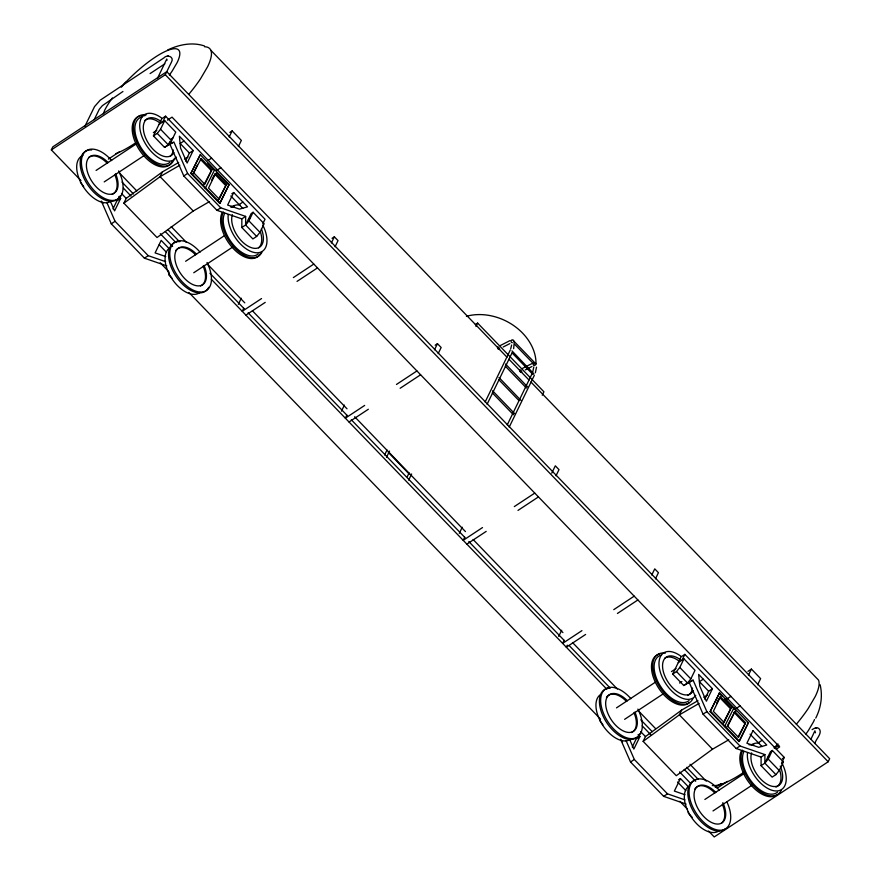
<?xml version="1.0" encoding="UTF-8"?>
<svg xmlns="http://www.w3.org/2000/svg" width="881" height="881" viewBox="0 0 881 881"><rect width="100%" height="100%" fill="white"/><g stroke="black" fill="none" stroke-linecap="round" stroke-linejoin="round"><path stroke-width="1.32" d="M172.059 278.209L169.295 275.346L169.306 272.89M241.823 227.496L241.846 218.895L245.645 216.396L245.623 224.985L256.668 236.438L259.961 232.32L264.135 223.719L253.089 212.266L251.195 213.521L245.623 224.985L241.823 227.496L252.869 238.938L256.668 236.438M761.085 765.677L761.107 757.087L764.906 754.577L764.884 763.166L775.93 774.619L779.222 770.501L783.396 761.9L772.351 750.458L770.446 751.702L764.884 763.166L761.085 765.677L772.13 777.13L775.93 774.619M533.776 367.003L532.774 371.837M536.518 367.135L535.362 372.762M511.63 345L510.683 348.942M513.667 341.553L513.678 340.826A1.333 1.255 -81.5 0 0 512.764 339.879L512.07 339.901A1.487 1.399 -81.5 0 0 511.112 340.925L511.101 341.652A1.333 1.255 -81.5 0 0 512.015 342.61L512.357 342.643M513.656 348.678L514.229 342.257M103.407 113.77L104.619 110.4A52.475 13.711 -44 0 1 112.416 97.934M534.172 364.437L514.845 344.471M510.22 350.164L485.145 402.022M815.751 718.103C820.971 707.806 822.799 696.034 820.134 684.746M531.772 374.337L507.236 424.928M534.338 375.328L509.185 427.186M80.953 180.594L51.34 149.902L52.827 146.852L166.773 71.669L829.66 758.706L828.173 761.768L714.227 836.95L708.489 831.014M84.928 126.247L94.531 106.612L100.225 100.17L163.943 57.871C167.159 54.093 174.46 56.813 171.542 61.945L165.298 74.72L51.34 149.902M94.19 119.706L99.267 109.31L102.361 105.665L122.944 91.492M157.468 78.398L166.751 59.038L166.905 60.459M112.999 208.863L116.876 200.901L120.664 198.39L118.825 196.485M120.664 198.39L114.585 210.911L110.213 200.912M172.885 142.59L164.494 147.336L153.437 135.883L161.796 118.693L165.584 116.182L265.027 219.237L262.791 223.829M162.809 121.919L165.584 116.182M209.502 201.595L193.247 211.022L157.027 237.518L123.891 203.17L126.203 198.39L162.423 171.894L178.678 162.467M153.437 135.883L157.236 133.383L160.529 129.265L164.703 120.664L175.748 132.117L171.575 140.707L168.293 144.825L164.494 147.336M157.236 133.383L168.293 144.825L169.956 141.389M162.423 171.894L160.111 176.674L123.891 203.17M185.528 161.014L189.393 153.052L193.192 150.541L179.383 136.225L180.561 148.063L187.113 163.062L193.192 150.541M190.847 173.458L200.284 154.704L229.104 184.581L220.151 203.015L219.677 203.335L190.847 173.458L200.284 154.704M197.289 165.243L193.148 173.777L201.198 158.525L211.925 169.648L204.821 184.261L194.095 173.15M203.874 184.889L211.925 169.648M229.181 137.007L232.155 130.884L241.361 140.431L238.388 146.543M214.689 169.648L205.262 188.402M211.693 180.176L214.061 175.308M215.603 173.458L208.511 188.082L219.237 199.205L218.29 199.833L226.329 184.581L215.603 173.458L214.656 174.086L225.382 185.208M219.237 199.205L226.329 184.581M219.677 203.335L229.104 184.581M233.707 192.532L227.628 205.053L239.478 209.127L247.517 206.837L233.707 192.532L231.802 193.776M245.623 224.985L248.916 220.867L253.089 212.266M238.322 304.33L241.284 298.207M243.718 308.251L242.231 311.312L261.547 298.56M331.377 242.925L334.351 236.802L338.029 240.623L335.066 246.746M341.432 411.196L344.405 405.084M346.828 415.127L345.341 418.178L364.657 405.436M434.498 349.801L437.461 343.678L441.15 347.499L438.176 353.611M384.612 454.992L387.001 450.059M386.55 457.25L389.545 451.094M475.96 326.521L477.623 323.085L543.918 391.792L542.244 395.228M407.297 476.654L409.092 472.965M408.652 480.145L411.636 473.989M487.094 404.28L511.608 353.788M459.276 533.335L462.25 527.223M464.672 537.267L463.186 540.328L482.502 527.576M551.748 473.163L555.316 465.818L558.995 469.639L556.021 475.762M558.708 636.401L561.682 630.278M564.104 640.322L562.618 643.383L581.934 630.631M567.298 645.156L566.307 647.194L585.623 634.452M651.775 574.996L654.748 568.873L658.426 572.694L655.453 578.817M632.261 747.055L636.126 739.082L639.925 736.582L638.086 734.666M639.925 736.582L633.846 749.103L629.475 739.093M764.906 754.577L740.007 745.998L706.859 711.65L693.094 680.143L683.744 685.517L672.699 674.075L681.046 656.874L684.845 654.374L784.277 757.429L782.053 762.01M682.059 660.1L684.845 654.374M728.763 739.787L712.509 749.213L676.289 775.698L643.141 741.35L645.465 736.571L681.685 710.075L697.939 700.659M672.699 674.075L676.498 671.564L679.791 667.446L683.964 658.845L695.01 670.298L690.836 678.899L687.543 683.017L683.744 685.517M681.685 710.075L679.361 714.854L643.141 741.35M704.789 699.195L708.654 691.233L712.454 688.722L698.644 674.417L699.822 686.244L706.375 701.243L712.454 688.722M710.108 711.65L719.535 692.895L748.365 722.761L739.401 741.207L738.928 741.516L710.108 711.65L719.535 692.895M716.539 703.423L718.907 698.556M688.722 787.151L680.44 778.562L674.361 791.083L685.033 794.761M720.449 696.706L713.357 711.33L724.083 722.453L723.136 723.081L731.175 707.828L720.449 696.706L719.502 697.334L730.228 708.456M724.083 722.453L731.175 707.828M748.443 675.187L751.416 669.075L760.622 678.612L757.649 684.735M727.409 725.68L734.864 711.65L745.59 722.761L738.487 737.386L727.761 726.263L734.864 711.65M738.135 736.791L745.59 722.761M738.928 741.516L748.365 722.761M764.884 763.166L768.177 759.048L772.351 750.458M810.994 739.104L814.903 730.823L815.465 732.794M814.903 743.586C815.465 739.28 823.504 732.772 818.724 728.356C816.522 727.056 813.989 728.422 812.095 729.655M511.971 350.869L533.952 373.918M121.27 87.241L125.708 82.208M150.1 73.575L164.813 63.861M159.009 124.419L164.703 120.664M108.396 159.109L119.761 151.609M167.478 120.135L172.026 117.129L779.663 746.923L776.26 749.169M96.084 170.429L137.315 143.218M153.36 132.635L156.796 130.377M104.211 181.904L144.308 155.452M171.068 139.099L172.973 137.843M183.986 141.004L180.187 143.504L189.393 153.052M229.864 132.403L232.155 130.884M201.198 158.525L200.24 159.153L210.977 170.275M101.359 201.143L111.281 223.818L115.07 221.318L148.217 255.666L165.65 261.668M170.033 144.462L183.799 175.969L187.598 173.458L220.746 207.817L245.645 216.396M208.202 160.408L211.605 158.162M216.274 170.705L220.823 167.709M111.281 223.818L144.418 258.177L148.217 255.666M183.799 175.969L216.946 210.317L220.746 207.817M239.114 204.579L242.914 202.068M248.409 219.259L250.303 218.003M185.616 261.283L224.556 235.579M193.743 272.758L232.694 247.054M332.049 238.322L334.351 236.802M293.351 277.581L313.801 264.08M245.909 315.123L265.225 302.381M297.04 281.391L317.49 267.901M435.17 345.198L437.461 343.678M475.344 324.593L477.623 323.085M396.472 384.446L416.922 370.956M349.03 421.999L368.335 409.258M400.15 388.268L420.6 374.777M514.317 506.586L534.767 493.096M466.875 544.139L486.191 531.397M517.995 510.407L538.445 496.917M613.749 609.652L634.199 596.151M617.427 613.462L637.877 599.972M678.271 662.611L683.964 658.845M616.491 707.861L655.431 682.158M671.465 671.575L676.046 668.558M624.618 719.337L663.558 693.633M679.603 683.05L681.894 681.542M703.247 679.185L699.448 681.685L708.654 691.233M747.969 671.344L751.416 669.075M620.62 739.324L630.532 762.01L634.331 759.499L667.479 793.847L684.911 799.86M689.294 682.654L703.06 714.15L706.859 711.65M726.329 699.349L730.867 696.353M733.477 708.137L733.95 707.828L724.523 726.583M735.536 708.886L740.073 705.89M726.814 726.891L727.761 726.263M678.535 779.817L680.44 778.562M630.532 762.01L663.679 796.358L667.479 793.847M703.06 714.15L736.208 748.509L740.007 745.998M758.376 742.76L762.164 740.249M715.251 787.339L720.933 783.594M774.333 748.365L778.881 745.37M717.178 788.154L727.398 781.403M767.67 757.44L769.565 756.184M704.866 799.463L743.817 773.771M782.383 758.684L784.277 757.429M781.491 763.155L783.396 761.9M713.004 810.938L751.945 785.246M500.397 345.495L510.011 340.595M522.499 368.39L532.102 363.501M184.481 159.098L187.972 157.082M179.845 165.221L160.111 176.674L193.247 211.022M703.743 697.289L707.223 695.263M699.107 703.412L679.361 714.854L712.509 749.213M503.205 346.993L509.868 343.601M525.307 369.899L531.97 366.507M168.293 144.825L173.832 141.962L187.598 173.458M693.094 680.143L687.543 683.017L676.498 671.564M167.698 49.975C178.931 44.59 192.421 41.803 204.48 45.988M167.258 56.23L168.447 56.032M815.41 728.003L816.599 727.805M520.957 400.392L498.987 377.52M534.459 365.549L534.117 365.505A1.333 1.255 -81.5 0 1 533.192 364.558L533.203 363.831A1.487 1.399 -81.5 0 1 533.346 363.49M216.946 210.317L241.846 218.895M165.771 256.58L155.1 252.902L161.179 240.381L169.46 248.971M144.418 258.177L166.828 265.897M736.208 748.509L761.107 757.087M663.679 796.358L686.09 804.078M513.293 340.573L535.384 363.401M511.795 352.62L532.972 374.568M210.823 50.25L507.004 357.223M508.921 359.195L528.985 379.997M530.891 381.98L818.471 680.033A75.832 19.823 -44 0 1 815.255 696.497L808.163 708.588A75.832 19.823 -44 0 1 796.336 724.226M505.54 364.04L527.631 386.935M505.242 366.1L526.42 388.047M498.701 379.579L518.953 400.58M492.567 390.768L514.669 413.663M492.281 392.827L513.458 414.775M165.298 74.72L828.173 761.768M207.916 163.426L214.215 169.956M216.913 172.753L228.631 184.889M719.061 693.204L721.77 696.001M724.468 698.809L736.175 710.945M733.917 712.277L744.643 723.389M230.822 195.989L242.793 208.39M750.083 734.17L762.054 746.581M160.529 129.265L171.575 140.707M248.916 220.867L259.961 232.32M679.791 667.446L690.836 678.899M768.177 759.048L779.222 770.501M191.32 173.15L220.151 203.015M710.582 711.33L739.401 741.207M118.66 172.136L136.819 190.946M171.211 226.604L186.497 242.44M207.52 264.223L244.775 302.844M252.418 310.773L347.004 408.806M354.647 416.724L465.476 531.595M473.119 539.513L562.926 632.591M572.485 642.502L617.383 689.041M638.406 710.824L655.607 728.653M689.999 764.301L706.243 781.128M388.334 452.427L409.511 474.374M121.996 182.092L133.46 193.974M167.853 229.622L179.317 241.504M209.887 273.198L244.29 308.846M248.112 312.81L347.466 415.788M351.288 419.752L464.981 537.586M468.813 541.551L564.347 640.575M569.126 645.531L610.214 688.105M640.784 719.799L652.248 731.682M686.64 767.329L698.104 779.211M123.373 188.127L131.016 196.045M165.408 231.692L175.925 242.583M211.275 279.222L606.811 689.184M642.161 725.823L650.762 734.732M684.207 769.388L695.671 781.271M121.468 193.479L126.203 198.39M160.298 233.718L172.61 246.482M640.729 731.671L645.465 736.571M679.559 771.91L690.924 783.683M159.219 244.797L166.586 252.429M677.555 782.02L685.847 790.609M101.007 201.386L102.923 203.368M160.232 262.758L168.822 271.667M188.886 292.459L600.556 719.138M620.62 739.93L622.526 741.912M679.835 801.314L687.477 809.232M83.673 186.596L80.402 182.125M602.934 724.788L599.664 720.306M692.246 817.348L688.557 813.526L688.05 811.919M626.072 740.602L634.331 759.499M106.81 202.41L115.07 221.318M168.789 273.727L169.295 275.346M533.567 363.192A1.487 1.399 -81.5 0 1 534.172 362.807L534.855 362.774A1.333 1.255 -81.5 0 1 535.78 363.732L535.758 364.459A1.487 1.399 -81.5 0 1 535.406 365.097M521.64 371.286A1.377 0.793 57 0 1 521.089 372.377M520.572 372.156A1.377 0.793 57 0 1 520.319 371.936M519.911 371.353A1.377 0.793 57 0 1 519.922 370.031A1.377 0.793 57 0 1 521.1 370.383M498.415 349.283A1.377 0.793 57 0 1 498.172 349.063M497.765 348.491A1.377 0.793 57 0 1 497.765 347.169A1.377 0.793 57 0 1 498.943 347.51M499.483 348.413A1.377 0.793 57 0 1 499.164 349.504M466.445 316.29A49.457 38.863 25.9 0 1 536.011 364.007M778.022 743.96A75.832 19.823 -44 0 1 774.19 747.639M744.467 771.844A75.832 19.823 -44 0 1 712.311 785.544M204.579 46.748A75.832 19.823 -44 0 1 207.608 66.703L200.527 78.794A75.832 19.823 -44 0 1 188.688 94.432M134.705 143.471A75.832 19.823 -44 0 1 115.62 153.723M123.428 84.708A52.475 13.711 -44 0 1 167.126 50.635A52.475 13.711 -44 0 1 177.158 62.54L172.258 70.909A52.475 13.711 -44 0 1 169.372 75.006M814.496 719.524A52.475 13.711 -44 0 1 813.405 721.968L808.505 730.338A52.475 13.711 -44 0 1 805.608 734.435M693.127 690.671A21.959 12.312 56.6 0 1 673.789 688.92A21.959 12.312 56.6 0 1 662.886 662.523A21.959 12.312 56.6 0 1 680.33 659.671M664.946 658.008A21.959 12.312 56.6 0 1 678.667 660.772M692.499 688.083A21.959 12.312 56.6 0 1 687.576 695.505M695.748 695.34A26.904 15.076 56.6 0 1 671.674 690.924A26.904 15.076 56.6 0 1 659.517 659.098A26.904 15.076 56.6 0 1 680.771 656.125M689.085 700.56A26.904 15.076 56.6 0 1 659.924 685.308A26.904 15.076 56.6 0 1 661.565 654.957M688.953 702.961A28.853 16.166 56.6 0 1 657.7 686.607A28.853 16.166 56.6 0 1 659.451 654.076M692.884 698.666A28.853 16.166 56.6 0 1 658.944 685.792A28.853 16.166 56.6 0 1 665.386 653.107M630.917 738.939A26.904 15.076 56.6 0 1 603.694 726.627A26.904 15.076 56.6 0 1 599.84 695.076M606.425 697.367A21.915 12.29 56.6 0 1 626.468 701.408M633.968 712.685A21.915 12.29 56.6 0 1 631.358 732.552M634.915 712.057A21.915 12.29 56.6 0 1 625.345 731.792A21.915 12.29 56.6 0 1 605.699 702.256A21.915 12.29 56.6 0 1 627.415 700.78M636.908 737.309A28.853 16.166 56.6 0 1 604.707 719.325A28.853 16.166 56.6 0 1 609.652 688.127M639.584 733.829A28.853 16.166 56.6 0 1 638.406 735.756M637.91 709.095A28.853 16.166 56.6 0 1 627.371 737.992A28.853 16.166 56.6 0 1 600.743 698.38A28.853 16.166 56.6 0 1 630.939 698.721M781.26 790.279A28.853 16.166 56.6 0 1 754.136 786.281A28.853 16.166 56.6 0 1 742.595 750.194M749.081 744.852A28.853 16.166 56.6 0 1 753.773 744.72M777.471 792.162A26.904 15.076 56.6 0 1 752.374 782.636A26.904 15.076 56.6 0 1 743.894 751.548M780.247 766.107A21.959 12.312 56.6 0 1 768.882 785.169A21.959 12.312 56.6 0 1 751.625 752.892M782.108 763.409A26.904 15.076 56.6 0 1 772.009 790.279A26.904 15.076 56.6 0 1 747.495 752.848M751.262 745.095A26.904 15.076 56.6 0 1 759.18 743.223M777.339 794.563A28.853 16.166 56.6 0 1 750.436 784.354A28.853 16.166 56.6 0 1 741.35 751.019M779.74 770.269A21.959 12.312 56.6 0 1 775.963 787.107M725.294 828.911A28.853 16.166 56.6 0 1 694.041 812.557A28.853 16.166 56.6 0 1 695.781 780.026M726.836 801.798A28.853 16.166 56.6 0 1 715.185 829.417A28.853 16.166 56.6 0 1 689.151 789.684A28.853 16.166 56.6 0 1 719.325 790.334M722.849 802.635A21.915 12.29 56.6 0 1 714.26 823.559A21.915 12.29 56.6 0 1 694.063 794.155A21.915 12.29 56.6 0 1 715.801 792.382M719.303 830.541A26.904 15.076 56.6 0 1 692.081 818.229A26.904 15.076 56.6 0 1 688.226 786.678M694.812 788.98A21.915 12.29 56.6 0 1 714.854 793.01M722.354 804.287A21.915 12.29 56.6 0 1 721.583 823.063M144.814 120.433A21.959 12.312 56.6 0 1 159.417 122.58M173.249 149.902A21.959 12.312 56.6 0 1 170.176 156.223M173.876 152.49A21.959 12.312 56.6 0 1 154.527 150.728A21.959 12.312 56.6 0 1 143.636 124.331A21.959 12.312 56.6 0 1 161.08 121.49M169.824 162.379A26.904 15.076 56.6 0 1 140.674 147.116A26.904 15.076 56.6 0 1 142.304 116.777M176.486 157.159A26.904 15.076 56.6 0 1 152.413 152.743A26.904 15.076 56.6 0 1 140.255 120.906A26.904 15.076 56.6 0 1 161.509 117.933M174.471 158.217A28.853 16.166 56.6 0 1 140.696 149.197A28.853 16.166 56.6 0 1 146.125 114.926M172.379 161.311A28.853 16.166 56.6 0 1 140.508 151.587A28.853 16.166 56.6 0 1 140.189 115.885M141.29 115.686A28.853 16.166 56.6 0 1 144.88 115.752M118.649 170.903A28.853 16.166 56.6 0 1 108.121 199.8A28.853 16.166 56.6 0 1 81.481 160.199A28.853 16.166 56.6 0 1 111.678 160.54M120.323 195.648A28.853 16.166 56.6 0 1 88.463 185.924A28.853 16.166 56.6 0 1 88.144 150.233M89.245 150.034A28.853 16.166 56.6 0 1 91.602 149.957M115.664 173.865A21.915 12.29 56.6 0 1 106.083 193.6A21.915 12.29 56.6 0 1 86.437 164.075A21.915 12.29 56.6 0 1 108.154 162.589M111.667 200.747A26.904 15.076 56.6 0 1 83.122 186.486A26.904 15.076 56.6 0 1 82.858 155.552M88.629 157.545A21.915 12.29 56.6 0 1 107.207 163.216M114.717 174.493A21.915 12.29 56.6 0 1 112.096 194.371M262.009 252.087A28.853 16.166 56.6 0 1 234.875 248.101A28.853 16.166 56.6 0 1 223.334 212.013M230.921 206.473A28.853 16.166 56.6 0 1 234.511 206.528M260.765 252.913A28.853 16.166 56.6 0 1 233.63 248.916A28.853 16.166 56.6 0 1 222.089 212.839M230.833 207.2A28.853 16.166 56.6 0 1 233.267 207.354M260.479 232.088A21.959 12.312 56.6 0 1 258.562 247.836M261.415 228.95A21.959 12.312 56.6 0 1 249.213 246.79A21.959 12.312 56.6 0 1 232.364 214.711M258.21 253.981A26.904 15.076 56.6 0 1 233.113 244.455A26.904 15.076 56.6 0 1 224.633 213.356M262.846 225.217A26.904 15.076 56.6 0 1 252.748 252.098A26.904 15.076 56.6 0 1 228.234 214.656M232 206.914A26.904 15.076 56.6 0 1 239.929 205.042M207.035 262.516A28.853 16.166 56.6 0 1 196.507 291.413A28.853 16.166 56.6 0 1 169.868 251.801A28.853 16.166 56.6 0 1 200.064 252.142M208.709 287.25A28.853 16.166 56.6 0 1 175.275 275.169A28.853 16.166 56.6 0 1 179.977 241.57M200.053 292.36A26.904 15.076 56.6 0 1 172.819 280.048A26.904 15.076 56.6 0 1 168.965 248.497M175.55 250.788A21.915 12.29 56.6 0 1 195.593 254.829M203.093 266.106A21.915 12.29 56.6 0 1 200.483 285.973M204.051 265.478A21.915 12.29 56.6 0 1 194.47 285.213A21.915 12.29 56.6 0 1 174.823 255.677A21.915 12.29 56.6 0 1 196.54 254.202M752.958 730.712L746.879 743.234L758.739 747.319L766.767 745.029L752.958 730.712"/></g></svg>
